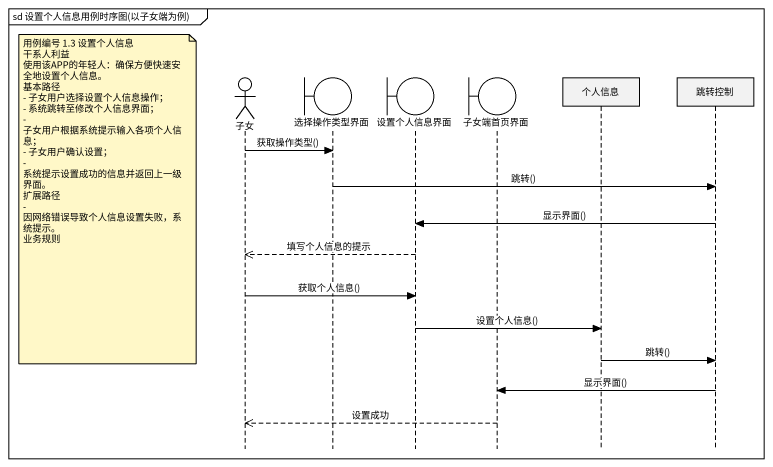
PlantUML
@startuml
mainframe sd 设置个人信息用例时序图(以子女端为例)
hide footbox
actor 子女
boundary 选择操作类型界面
boundary 设置个人信息界面
boundary 子女端首页界面
participant 个人信息
participant 跳转控制

子女 -> 选择操作类型界面 : 获取操作类型()
选择操作类型界面 -> 跳转控制 : 跳转()
note left of 子女
  用例编号 1.3 设置个人信息
  干系人利益
  使用该APP的年轻人：确保方便快速安全地设置个人信息。
  基本路径
  - 子女用户选择设置个人信息操作；
  - 系统跳转至修改个人信息界面；
  - 子女用户根据系统提示输入各项个人信息；
  - 子女用户确认设置；
  - 系统提示设置成功的信息并返回上一级界面。
  扩展路径
  - 因网络错误导致个人信息设置失败，系统提示。
  业务规则
end note
跳转控制 -> 设置个人信息界面 : 显示界面()
设置个人信息界面 -->> 子女 : 填写个人信息的提示
子女 -> 设置个人信息界面 : 获取个人信息()
设置个人信息界面 -> 个人信息 : 设置个人信息()
个人信息 -> 跳转控制 : 跳转()
跳转控制 -> 子女端首页界面 : 显示界面()
子女端首页界面 -->> 子女 : 设置成功
@enduml
